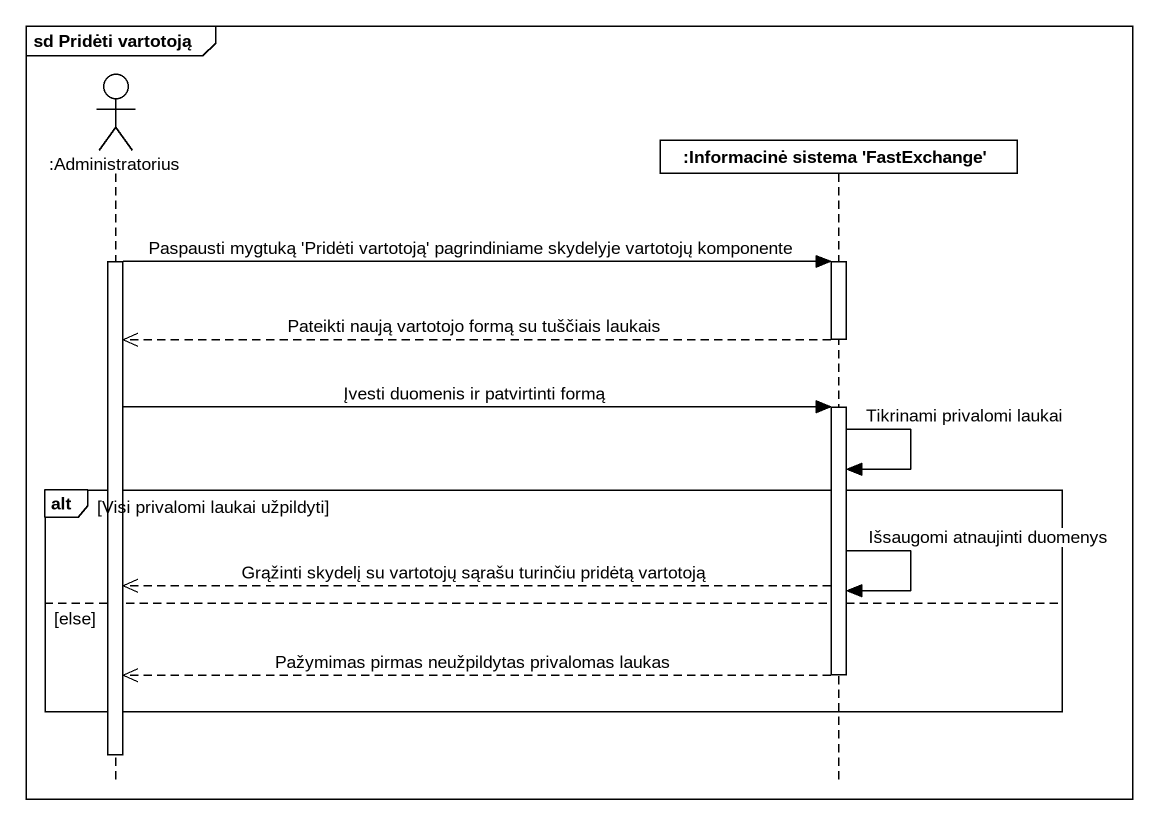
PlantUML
@startuml
mainframe sd Pridėti vartotoją
hide footbox
actor ":Administratorius" as Administratorius
participant ":Informacinė sistema 'FastExchange'" as Informacinė_sistema

activate Administratorius
Administratorius -> Informacinė_sistema : Paspausti mygtuką 'Pridėti vartotoją' pagrindiniame skydelyje vartotojų komponente
activate Informacinė_sistema
Informacinė_sistema -->> Administratorius : Pateikti naują vartotojo formą su tuščiais laukais
deactivate Informacinė_sistema
Administratorius -> Informacinė_sistema : Įvesti duomenis ir patvirtinti formą
activate Informacinė_sistema
Informacinė_sistema -> Informacinė_sistema : Tikrinami privalomi laukai
alt Visi privalomi laukai užpildyti
  Informacinė_sistema -->> Administratorius : Grąžinti skydelį su vartotojų sąrašu turinčiu pridėtą vartotoją
  Informacinė_sistema -> Informacinė_sistema : Išsaugomi atnaujinti duomenys
else else
  Informacinė_sistema -->> Administratorius : Pažymimas pirmas neužpildytas privalomas laukas
  deactivate Informacinė_sistema
end
deactivate Administratorius
@enduml
